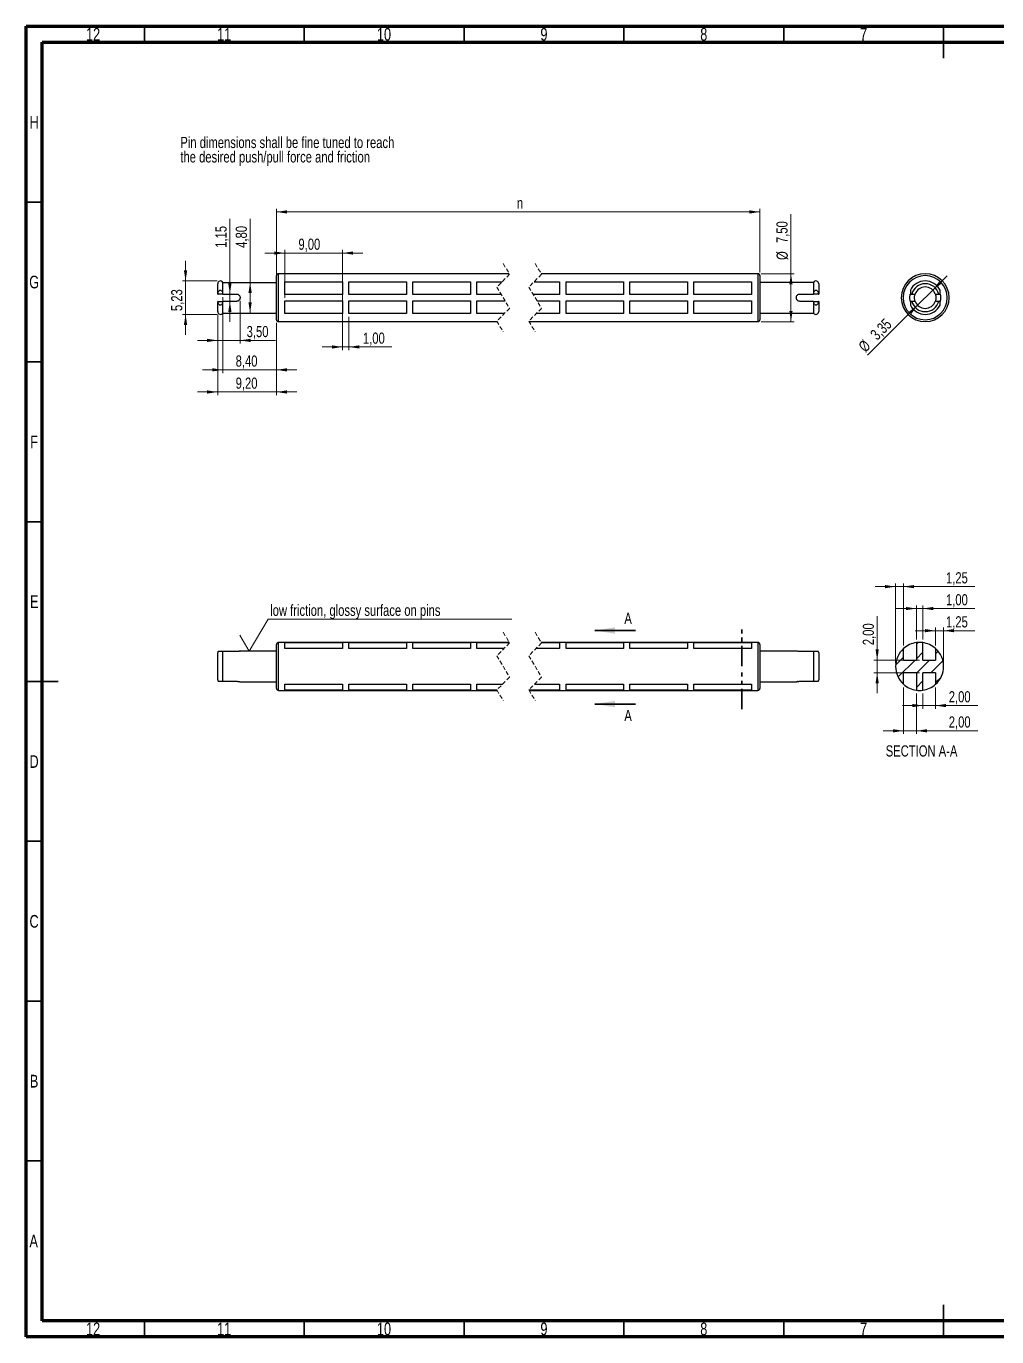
# Model space of a CAD drawing. Header units: millimetres. Extents: x 15 to 589, y 5 to 415.
# Drawn here: x 15 to 318.6, y 5 to 415 of the extents above; entities that cross this region are included whole.
import ezdxf

# ---------------------------------------------------------------- set-up
doc = ezdxf.new("R2010")
doc.units = ezdxf.units.MM
doc.linetypes.add('HIDDEN', pattern=[1.905, 1.27, -0.635])
doc.linetypes.add('PHANTOM', pattern=[12.7, 6.35, -1.27, 1.27, -1.27, 1.27, -1.27])
doc.styles.add('SLDTEXTSTYLE0', font='TXT', dxfattribs={"width": 0.75})
doc.dimstyles.new('SLDDIMSTYLE0', dxfattribs={"dimtxt": 3.5, "dimasz": 3.302, "dimexe": 0, "dimexo": 0.0625, "dimgap": 0.875, "dimtad": 1, "dimlfac": 0.5, "dimrnd": 1e-09, "dimzin": 12, "dimdsep": 46, "dimtxsty": 'SLDTEXTSTYLE0', "dimsah": 1, "dimcen": 0.09, "dimadec": 0, "dimazin": 3, "dimtfac": 1, "dimtofl": 0, "dimtmove": 0, "dimatfit": 3, "dimfxl": 0, "dimfrac": 2, "dimtolj": 1, "dimtzin": 12, "dimarcsym": 0})
doc.dimstyles.new('SLDDIMSTYLE1', dxfattribs={"dimtxt": 3.5, "dimasz": 3.302, "dimexe": 0, "dimexo": 0.0625, "dimgap": 0.875, "dimtad": 1, "dimlfac": 0.5, "dimrnd": 1e-09, "dimzin": 12, "dimdsep": 46, "dimtxsty": 'SLDTEXTSTYLE0', "dimsah": 1, "dimcen": 0.09, "dimadec": 0, "dimazin": 3, "dimtfac": 1, "dimtmove": 0, "dimatfit": 0, "dimfxl": 0, "dimfrac": 2, "dimtolj": 1, "dimtzin": 12, "dimarcsym": 0})

# ---------------------------------------------------------------- blocks, each defined once
blk = doc.blocks.new('SW_NOTE_0')
at = {"color": 0, "linetype": 'Continuous', "lineweight": 0, "char_height": 3.5, "attachment_point": 1, "style": 'SLDTEXTSTYLE0'}
for s, insert in [('Pin dimensions shall be fine tuned to reach', (0, 4.51)), ('the desired push/pull force and friction', (0, -0.01))]:
    blk.add_mtext(s, dxfattribs=dict(at, insert=insert))
blk = doc.blocks.new('_D')
at = {"color": 7, "linetype": 'Continuous', "lineweight": 0}
for p, q in [((93.3, 335.87), (93.3, 357.9)), ((93.3, 356.9), (244.52, 356.9)), ((244.52, 337.97), (244.52, 357.9))]:
    blk.add_line(p, q, dxfattribs=at)
at = {"color": 7, "linetype": 'Continuous', "lineweight": 18}
for points in [[(93.3, 356.9), (96.6, 356.39), (96.6, 357.41)], [(244.52, 356.9), (241.21, 357.41), (241.21, 356.39)]]:
    blk.add_solid(points, dxfattribs=at)
at = {"color": 7, "linetype": 'Continuous', "lineweight": 18, "insert": (168.47, 361.41), "char_height": 3.5, "attachment_point": 1, "style": 'SLDTEXTSTYLE0'}
blk.add_mtext('n', dxfattribs=at)
blk = doc.blocks.new('_D_1')
at = {"color": 7, "linetype": 'Continuous', "lineweight": 0}
for q in [(85.04, 354.73), (85.04, 325.27)]:
    blk.add_line((85.04, 334.87), q, dxfattribs=at)
at = {"color": 7, "linetype": 'Continuous', "lineweight": 18}
for points in [[(85.04, 334.87), (84.53, 331.57), (85.55, 331.57)], [(85.04, 325.27), (85.55, 328.58), (84.53, 328.58)]]:
    blk.add_solid(points, dxfattribs=at)
at = {"color": 7, "linetype": 'Continuous', "lineweight": 18, "insert": (80.53, 345.68), "char_height": 3.5, "attachment_point": 1, "rotation": 90, "style": 'SLDTEXTSTYLE0'}
blk.add_mtext('4,80', dxfattribs=at)
blk = doc.blocks.new('_D_2')
at = {"color": 7, "linetype": 'Continuous', "lineweight": 0}
for p, q in [((76.5, 330.22), (76.5, 306.49)), ((93.3, 322.17), (93.3, 306.49)), ((76.5, 307.49), (70.15, 307.49)), ((76.5, 307.49), (93.3, 307.49)), ((93.3, 307.49), (99.65, 307.49))]:
    blk.add_line(p, q, dxfattribs=at)
at = {"color": 7, "linetype": 'Continuous', "lineweight": 18}
for points in [[(76.5, 307.49), (73.2, 308), (73.2, 306.98)], [(93.3, 307.49), (96.6, 306.98), (96.6, 308)]]:
    blk.add_solid(points, dxfattribs=at)
at = {"color": 7, "linetype": 'Continuous', "lineweight": 18, "insert": (80.52, 312), "char_height": 3.5, "attachment_point": 1, "style": 'SLDTEXTSTYLE0'}
blk.add_mtext('8,40', dxfattribs=at)
blk = doc.blocks.new('_D_3')
at = {"color": 7, "linetype": 'Continuous', "lineweight": 0}
for p, q in [((74.9, 324.7), (74.9, 299.57)), ((93.3, 322.17), (93.3, 299.57)), ((74.9, 300.57), (68.55, 300.57)), ((74.9, 300.57), (93.3, 300.57)), ((93.3, 300.57), (99.65, 300.57))]:
    blk.add_line(p, q, dxfattribs=at)
at = {"color": 7, "linetype": 'Continuous', "lineweight": 18}
for points in [[(74.9, 300.57), (71.6, 301.08), (71.6, 300.07)], [(93.3, 300.57), (96.6, 300.07), (96.6, 301.08)]]:
    blk.add_solid(points, dxfattribs=at)
at = {"color": 7, "linetype": 'Continuous', "lineweight": 18, "insert": (80.52, 305.09), "char_height": 3.5, "attachment_point": 1, "style": 'SLDTEXTSTYLE0'}
blk.add_mtext('9,20', dxfattribs=at)
blk = doc.blocks.new('_D_4')
at = {"color": 7, "linetype": 'Continuous', "lineweight": 0}
for p, q in [((64.85, 335.3), (64.85, 341.65)), ((74.76, 335.3), (63.85, 335.3)), ((64.85, 335.3), (64.85, 324.84)), ((74.76, 324.84), (63.85, 324.84)), ((64.85, 324.84), (64.85, 318.49))]:
    blk.add_line(p, q, dxfattribs=at)
at = {"color": 7, "linetype": 'Continuous', "lineweight": 18}
for points in [[(64.85, 335.3), (65.36, 338.61), (64.34, 338.61)], [(64.85, 324.84), (64.34, 321.54), (65.36, 321.54)]]:
    blk.add_solid(points, dxfattribs=at)
at = {"color": 7, "linetype": 'Continuous', "lineweight": 18, "insert": (60.34, 325.88), "char_height": 3.5, "attachment_point": 1, "rotation": 90, "style": 'SLDTEXTSTYLE0'}
blk.add_mtext('5,23', dxfattribs=at)
blk = doc.blocks.new('_D_5')
at = {"color": 7, "linetype": 'Continuous', "lineweight": 0}
for p, q in [((78.71, 331.22), (78.71, 354.73)), ((78.71, 331.22), (78.71, 328.92)), ((78.71, 328.92), (78.71, 322.57))]:
    blk.add_line(p, q, dxfattribs=at)
at = {"color": 7, "linetype": 'Continuous', "lineweight": 18}
for points in [[(78.71, 331.22), (79.22, 334.53), (78.2, 334.53)], [(78.71, 328.92), (78.2, 325.62), (79.22, 325.62)]]:
    blk.add_solid(points, dxfattribs=at)
at = {"color": 7, "linetype": 'Continuous', "lineweight": 18, "insert": (74.2, 345.68), "char_height": 3.5, "attachment_point": 1, "rotation": 90, "style": 'SLDTEXTSTYLE0'}
blk.add_mtext('1,15', dxfattribs=at)
blk = doc.blocks.new('_D_6')
at = {"color": 7, "linetype": 'Continuous', "lineweight": 0}
for p, q in [((81.9, 329.07), (81.9, 315.71)), ((74.9, 324.7), (74.9, 315.71)), ((74.9, 316.71), (68.55, 316.71)), ((74.9, 316.71), (81.9, 316.71)), ((81.9, 316.71), (93.01, 316.71))]:
    blk.add_line(p, q, dxfattribs=at)
at = {"color": 7, "linetype": 'Continuous', "lineweight": 18}
for points in [[(74.9, 316.71), (71.6, 317.21), (71.6, 316.2)], [(81.9, 316.71), (85.2, 316.2), (85.2, 317.21)]]:
    blk.add_solid(points, dxfattribs=at)
at = {"color": 7, "linetype": 'Continuous', "lineweight": 18, "insert": (83.96, 321.22), "char_height": 3.5, "attachment_point": 1, "style": 'SLDTEXTSTYLE0'}
blk.add_mtext('3,50', dxfattribs=at)
blk = doc.blocks.new('_D_7')
at = {"color": 7, "linetype": 'Continuous', "lineweight": 0}
for p, q in [((95.95, 330.07), (95.95, 345.03)), ((113.95, 330.07), (113.95, 345.03)), ((95.95, 344.03), (89.6, 344.03)), ((95.95, 344.03), (113.95, 344.03)), ((113.95, 344.03), (120.3, 344.03))]:
    blk.add_line(p, q, dxfattribs=at)
at = {"color": 7, "linetype": 'Continuous', "lineweight": 18}
for points in [[(95.95, 344.03), (92.65, 344.54), (92.65, 343.53)], [(113.95, 344.03), (117.25, 343.53), (117.25, 344.54)]]:
    blk.add_solid(points, dxfattribs=at)
at = {"color": 7, "linetype": 'Continuous', "lineweight": 18, "insert": (100.16, 348.55), "char_height": 3.5, "attachment_point": 1, "style": 'SLDTEXTSTYLE0'}
blk.add_mtext('9,00', dxfattribs=at)
blk = doc.blocks.new('_D_8')
at = {"color": 7, "linetype": 'Continuous', "lineweight": 0}
for p, q in [((113.95, 330.07), (113.95, 313.66)), ((115.95, 324.07), (115.95, 313.66)), ((113.95, 314.66), (107.6, 314.66)), ((113.95, 314.66), (115.95, 314.66)), ((115.95, 314.66), (129.39, 314.66))]:
    blk.add_line(p, q, dxfattribs=at)
at = {"color": 7, "linetype": 'Continuous', "lineweight": 18}
for points in [[(113.95, 314.66), (110.65, 315.17), (110.65, 314.15)], [(115.95, 314.66), (119.25, 314.15), (119.25, 315.17)]]:
    blk.add_solid(points, dxfattribs=at)
at = {"color": 7, "linetype": 'Continuous', "lineweight": 18, "insert": (120.34, 319.17), "char_height": 3.5, "attachment_point": 1, "style": 'SLDTEXTSTYLE0'}
blk.add_mtext('1,00', dxfattribs=at)
blk = doc.blocks.new('_D_9')
at = {"color": 7, "linetype": 'Continuous', "lineweight": 0}
for p, q in [((254.24, 337.57), (254.24, 356.21)), ((244.92, 337.57), (255.24, 337.57)), ((254.24, 337.57), (254.24, 322.57)), ((244.92, 322.57), (255.24, 322.57))]:
    blk.add_line(p, q, dxfattribs=at)
at = {"color": 7, "linetype": 'Continuous', "lineweight": 18}
for points in [[(254.24, 337.57), (253.73, 334.27), (254.75, 334.27)], [(254.24, 322.57), (254.75, 325.88), (253.73, 325.88)]]:
    blk.add_solid(points, dxfattribs=at)
at = {"color": 7, "linetype": 'Continuous', "lineweight": 18, "char_height": 3.5, "attachment_point": 1, "rotation": 90, "style": 'SLDTEXTSTYLE0'}
for s, insert in [('7,50', (249.68, 347.16)), ('%%c', (249.73, 341.88))]:
    blk.add_mtext(s, dxfattribs=dict(at, insert=insert))
blk = doc.blocks.new('SW_SFSYMBOL_0')
at = {"color": 0, "linetype": 'Continuous', "lineweight": 0}
for p, q in [((-6.54, -10), (-0.65, 0)), ((-0.65, 0), (75.56, 0)), ((-6.54, -10), (-9.49, -5))]:
    blk.add_line(p, q, dxfattribs=at)
at = {"color": 0, "linetype": 'Continuous', "lineweight": 0, "insert": (0, 4.51), "char_height": 3.5, "attachment_point": 1, "style": 'SLDTEXTSTYLE0'}
blk.add_mtext('low friction, glossy surface on pins', dxfattribs=at)
blk = doc.blocks.new('_D_10')
at = {"color": 7, "linetype": 'Continuous', "lineweight": 0}
for p, q in [((298.61, 332.44), (303.1, 336.93)), ((298.61, 332.44), (293.87, 327.71)), ((293.87, 327.71), (278.22, 312.06))]:
    blk.add_line(p, q, dxfattribs=at)
at = {"color": 7, "linetype": 'Continuous', "lineweight": 18}
for points in [[(298.61, 332.44), (301.3, 334.42), (300.58, 335.14)], [(293.87, 327.71), (291.18, 325.73), (291.9, 325.01)]]:
    blk.add_solid(points, dxfattribs=at)
at = {"color": 7, "linetype": 'Continuous', "lineweight": 18, "char_height": 3.5, "attachment_point": 1, "rotation": 45, "style": 'SLDTEXTSTYLE0'}
for s, insert in [('3,35', (278.73, 319.02)), ('%%c', (275.03, 315.25))]:
    blk.add_mtext(s, dxfattribs=dict(at, insert=insert))
blk = doc.blocks.new('_D_11')
at = {"color": 7, "linetype": 'Continuous', "lineweight": 0}
for p, q in [((293.47, 223.15), (293.47, 233.82)), ((295.47, 223.15), (295.47, 233.82)), ((293.47, 232.82), (287.12, 232.82)), ((293.47, 232.82), (295.47, 232.82)), ((295.47, 232.82), (311.78, 232.82))]:
    blk.add_line(p, q, dxfattribs=at)
at = {"color": 7, "linetype": 'Continuous', "lineweight": 18}
for points in [[(293.47, 232.82), (290.17, 233.33), (290.17, 232.31)], [(295.47, 232.82), (298.77, 232.31), (298.77, 233.33)]]:
    blk.add_solid(points, dxfattribs=at)
at = {"color": 7, "linetype": 'Continuous', "lineweight": 18, "insert": (302.73, 237.33), "char_height": 3.5, "attachment_point": 1, "style": 'SLDTEXTSTYLE0'}
blk.add_mtext('1,00', dxfattribs=at)
blk = doc.blocks.new('_D_12')
at = {"color": 7, "linetype": 'Continuous', "lineweight": 0}
for p, q in [((281.2, 216.72), (281.2, 230.42)), ((294.47, 216.72), (280.2, 216.72)), ((281.2, 216.72), (281.2, 212.72)), ((294.47, 212.72), (280.2, 212.72)), ((281.2, 212.72), (281.2, 206.37))]:
    blk.add_line(p, q, dxfattribs=at)
at = {"color": 7, "linetype": 'Continuous', "lineweight": 18}
for points in [[(281.2, 216.72), (281.71, 220.02), (280.69, 220.02)], [(281.2, 212.72), (280.69, 209.42), (281.71, 209.42)]]:
    blk.add_solid(points, dxfattribs=at)
at = {"color": 7, "linetype": 'Continuous', "lineweight": 18, "insert": (276.69, 221.37), "char_height": 3.5, "attachment_point": 1, "rotation": 90, "style": 'SLDTEXTSTYLE0'}
blk.add_mtext('2,00', dxfattribs=at)
blk = doc.blocks.new('_D_13')
at = {"color": 7, "linetype": 'Continuous', "lineweight": 0}
for p, q in [((299.47, 225.9), (293.12, 225.9)), ((299.47, 221.31), (299.47, 226.9)), ((299.47, 225.9), (301.97, 225.9)), ((301.97, 215.72), (301.97, 226.9)), ((301.97, 225.9), (311.78, 225.9))]:
    blk.add_line(p, q, dxfattribs=at)
at = {"color": 7, "linetype": 'Continuous', "lineweight": 18}
for points in [[(299.47, 225.9), (296.17, 226.41), (296.17, 225.39)], [(301.97, 225.9), (305.27, 225.39), (305.27, 226.41)]]:
    blk.add_solid(points, dxfattribs=at)
at = {"color": 7, "linetype": 'Continuous', "lineweight": 18, "insert": (302.73, 230.41), "char_height": 3.5, "attachment_point": 1, "style": 'SLDTEXTSTYLE0'}
blk.add_mtext('1,25', dxfattribs=at)
blk = doc.blocks.new('_D_14')
at = {"color": 7, "linetype": 'Continuous', "lineweight": 0}
for p, q in [((286.97, 239.68), (280.62, 239.68)), ((286.97, 215.72), (286.97, 240.68)), ((289.47, 239.68), (286.97, 239.68)), ((289.47, 221.31), (289.47, 240.68)), ((289.47, 239.68), (311.78, 239.68))]:
    blk.add_line(p, q, dxfattribs=at)
at = {"color": 7, "linetype": 'Continuous', "lineweight": 18}
for points in [[(286.97, 239.68), (283.67, 240.19), (283.67, 239.17)], [(289.47, 239.68), (292.77, 239.17), (292.77, 240.19)]]:
    blk.add_solid(points, dxfattribs=at)
at = {"color": 7, "linetype": 'Continuous', "lineweight": 18, "insert": (302.73, 244.19), "char_height": 3.5, "attachment_point": 1, "style": 'SLDTEXTSTYLE0'}
blk.add_mtext('1,25', dxfattribs=at)
blk = doc.blocks.new('_D_15')
at = {"color": 7, "linetype": 'Continuous', "lineweight": 0}
for p, q in [((295.47, 206.29), (295.47, 201.47)), ((299.47, 208.13), (299.47, 201.47)), ((295.47, 202.47), (289.12, 202.47)), ((295.47, 202.47), (299.47, 202.47)), ((299.47, 202.47), (312.66, 202.47))]:
    blk.add_line(p, q, dxfattribs=at)
at = {"color": 7, "linetype": 'Continuous', "lineweight": 18}
for points in [[(295.47, 202.47), (292.17, 202.98), (292.17, 201.96)], [(299.47, 202.47), (302.77, 201.96), (302.77, 202.98)]]:
    blk.add_solid(points, dxfattribs=at)
at = {"color": 7, "linetype": 'Continuous', "lineweight": 18, "insert": (303.6, 206.98), "char_height": 3.5, "attachment_point": 1, "style": 'SLDTEXTSTYLE0'}
blk.add_mtext('2,00', dxfattribs=at)
blk = doc.blocks.new('_D_16')
at = {"color": 7, "linetype": 'Continuous', "lineweight": 0}
for p, q in [((289.47, 208.13), (289.47, 193.58)), ((293.47, 206.29), (293.47, 193.58)), ((289.47, 194.58), (283.12, 194.58)), ((289.47, 194.58), (293.47, 194.58)), ((293.47, 194.58), (312.66, 194.58))]:
    blk.add_line(p, q, dxfattribs=at)
at = {"color": 7, "linetype": 'Continuous', "lineweight": 18}
for points in [[(289.47, 194.58), (286.17, 195.08), (286.17, 194.07)], [(293.47, 194.58), (296.77, 194.07), (296.77, 195.08)]]:
    blk.add_solid(points, dxfattribs=at)
at = {"color": 7, "linetype": 'Continuous', "lineweight": 18, "insert": (303.6, 199.09), "char_height": 3.5, "attachment_point": 1, "style": 'SLDTEXTSTYLE0'}
blk.add_mtext('2,00', dxfattribs=at)

msp = doc.modelspace()

# ---------------------------------------------------------------- hatches: boundary and pattern name
at = {"linetype": 'Continuous', "lineweight": 18}
h = msp.add_hatch(dxfattribs=at)
h.set_pattern_fill('ANSI31', style=0)
edge = h.paths.add_edge_path(flags=0)
edge.add_arc((294.472, 214.718), 7.5, 90, 97.66226)
edge.add_line((293.472, 222.151), (293.472, 216.718))
edge.add_line((293.472, 216.718), (289.472, 216.718))
edge.add_line((289.472, 216.718), (289.472, 220.308))
edge.add_arc((294.472, 214.718), 7.5, 131.81031, 228.18969)
edge.add_line((289.472, 209.128), (289.472, 212.718))
edge.add_line((289.472, 212.718), (293.472, 212.718))
edge.add_line((293.472, 212.718), (293.472, 207.285))
edge.add_arc((294.472, 214.718), 7.5, 262.33774, 277.66226)
edge.add_line((295.472, 207.285), (295.472, 212.718))
edge.add_line((295.472, 212.718), (299.472, 212.718))
edge.add_line((299.472, 212.718), (299.472, 209.128))
edge.add_arc((294.472, 214.718), 7.5, 311.81031, 408.18969)
edge.add_line((299.472, 220.308), (299.472, 216.718))
edge.add_line((299.472, 216.718), (295.472, 216.718))
edge.add_line((295.472, 216.718), (295.472, 222.151))
edge.add_arc((294.472, 214.718), 7.5, 82.33774, 90)

# ---------------------------------------------------------------- linework, layer by layer
at = {"color": 7, "linetype": 'Continuous', "lineweight": 70}
for p, q in [((15, 5), (15, 415)), ((15, 415), (589, 415)), ((20, 10), (20, 410)), ((20, 410), (584, 410)), ((584, 10), (20, 10)), ((589, 5), (15, 5))]:
    msp.add_line(p, q, dxfattribs=at)
at = {"color": 7, "linetype": 'Continuous', "lineweight": 35}
for p, q in [((52, 410), (52, 415)), ((102, 410), (102, 415)), ((152, 410), (152, 415)), ((202, 410), (202, 415)), ((252, 410), (252, 415)), ((302, 415), (302, 405)), ((302, 410), (302, 415)), ((20, 360), (15, 360)), ((20, 310), (15, 310)), ((20, 260), (15, 260)), ((205.565, 225.949), (192.865, 225.949)), ((15, 210), (25, 210)), ((20, 210), (15, 210)), ((205.565, 202.952), (192.865, 202.952)), ((20, 160), (15, 160)), ((20, 110), (15, 110)), ((20, 60), (15, 60)), ((302, 5), (302, 15)), ((52, 10), (52, 5)), ((102, 10), (102, 5)), ((152, 10), (152, 5)), ((202, 10), (202, 5)), ((252, 10), (252, 5)), ((302, 10), (302, 5))]:
    msp.add_line(p, q, dxfattribs=at)
at = {"color": 7, "linetype": 'HIDDEN', "lineweight": 18}
for p, q in [((164.225, 340.749), (166.225, 337.412)), ((174.225, 340.749), (176.225, 337.412)), ((166.225, 337.412), (162.225, 333.412)), ((176.225, 337.412), (172.225, 333.412)), ((162.225, 333.412), (166.225, 326.737)), ((172.225, 333.412), (176.225, 326.737)), ((166.225, 326.737), (162.225, 322.737)), ((176.225, 326.737), (172.225, 322.737)), ((162.225, 322.737), (164.225, 319.399)), ((172.225, 322.737), (174.225, 319.399)), ((166.225, 222.056), (162.225, 218.056)), ((164.225, 225.393), (166.225, 222.056)), ((176.225, 222.056), (172.225, 218.056)), ((174.225, 225.393), (176.225, 222.056)), ((162.225, 218.056), (166.225, 211.381)), ((172.225, 218.056), (176.225, 211.381)), ((166.225, 211.381), (162.225, 207.381)), ((176.225, 211.381), (172.225, 207.381)), ((162.225, 207.381), (164.225, 204.043)), ((172.225, 207.381), (174.225, 204.043))]:
    msp.add_line(p, q, dxfattribs=at)
at = {"color": 7, "linetype": 'Continuous', "lineweight": 25}
for p, q in [((93.298, 330.074), (93.298, 336.974)), ((166.127, 337.574), (93.898, 337.574)), ((243.915, 337.574), (176.127, 337.574)), ((244.515, 336.974), (244.515, 323.174)), ((74.898, 331.224), (74.898, 334.447)), ((76.498, 331.224), (76.498, 334.874)), ((76.498, 334.874), (93.298, 334.874)), ((95.948, 335.074), (113.948, 335.074)), ((95.948, 331.074), (95.948, 335.074)), ((113.948, 335.074), (113.948, 331.074)), ((115.948, 335.074), (133.948, 335.074)), ((115.948, 331.074), (115.948, 335.074)), ((133.948, 335.074), (133.948, 331.074)), ((135.948, 335.074), (153.948, 335.074)), ((135.948, 331.074), (135.948, 335.074)), ((153.948, 335.074), (153.948, 331.074)), ((155.948, 335.074), (163.887, 335.074)), ((155.948, 331.074), (155.948, 335.074)), ((173.887, 335.074), (181.865, 335.074)), ((181.865, 335.074), (181.865, 331.074)), ((183.865, 335.074), (201.865, 335.074)), ((183.865, 331.074), (183.865, 335.074)), ((201.865, 335.074), (201.865, 331.074)), ((203.865, 335.074), (221.865, 335.074)), ((203.865, 331.074), (203.865, 335.074)), ((221.865, 335.074), (221.865, 331.074)), ((223.865, 335.074), (241.865, 335.074)), ((223.865, 331.074), (223.865, 335.074)), ((241.865, 335.074), (241.865, 331.074)), ((261.315, 334.874), (244.515, 334.874)), ((261.315, 334.874), (261.315, 331.224)), ((262.915, 334.447), (262.915, 331.224)), ((74.898, 325.701), (74.898, 328.924)), ((76.498, 331.224), (75.012, 331.224)), ((75.012, 328.924), (76.498, 328.924)), ((76.498, 331.224), (80.748, 331.224)), ((76.498, 325.274), (76.498, 328.924)), ((80.748, 328.924), (76.498, 328.924)), ((93.298, 323.174), (93.298, 330.074)), ((93.898, 322.574), (93.898, 330.074)), ((113.948, 331.074), (95.948, 331.074)), ((95.948, 329.074), (113.948, 329.074)), ((95.948, 325.074), (95.948, 329.074)), ((113.948, 329.074), (113.948, 325.074)), ((133.948, 331.074), (115.948, 331.074)), ((115.948, 329.074), (133.948, 329.074)), ((115.948, 325.074), (115.948, 329.074)), ((133.948, 329.074), (133.948, 325.074)), ((153.948, 331.074), (135.948, 331.074)), ((135.948, 329.074), (153.948, 329.074)), ((135.948, 325.074), (135.948, 329.074)), ((153.948, 329.074), (153.948, 325.074)), ((163.626, 331.074), (155.948, 331.074)), ((155.948, 329.074), (164.824, 329.074)), ((155.948, 325.074), (155.948, 329.074)), ((181.865, 331.074), (173.626, 331.074)), ((174.824, 329.074), (181.865, 329.074)), ((181.865, 329.074), (181.865, 325.074)), ((201.865, 331.074), (183.865, 331.074)), ((183.865, 329.074), (201.865, 329.074)), ((183.865, 325.074), (183.865, 329.074)), ((201.865, 329.074), (201.865, 325.074)), ((221.865, 331.074), (203.865, 331.074)), ((203.865, 329.074), (221.865, 329.074)), ((203.865, 325.074), (203.865, 329.074)), ((221.865, 329.074), (221.865, 325.074)), ((241.865, 331.074), (223.865, 331.074)), ((223.865, 329.074), (241.865, 329.074)), ((223.865, 325.074), (223.865, 329.074)), ((241.865, 329.074), (241.865, 325.074)), ((243.915, 330.074), (243.915, 322.574)), ((257.065, 331.224), (261.315, 331.224)), ((261.315, 328.924), (257.065, 328.924)), ((262.801, 331.224), (261.315, 331.224)), ((261.315, 328.924), (262.801, 328.924)), ((261.315, 328.924), (261.315, 325.274)), ((262.915, 328.924), (262.915, 325.701)), ((292.021, 331.224), (293.093, 331.224)), ((293.093, 328.924), (292.021, 328.924)), ((299.386, 331.224), (300.459, 331.224)), ((300.459, 328.924), (299.386, 328.924)), ((76.498, 325.274), (93.298, 325.274)), ((113.948, 325.074), (95.948, 325.074)), ((133.948, 325.074), (115.948, 325.074)), ((153.948, 325.074), (135.948, 325.074)), ((164.562, 325.074), (155.948, 325.074)), ((181.865, 325.074), (174.562, 325.074)), ((201.865, 325.074), (183.865, 325.074)), ((221.865, 325.074), (203.865, 325.074)), ((241.865, 325.074), (223.865, 325.074)), ((244.515, 325.274), (261.315, 325.274)), ((93.898, 322.574), (162.322, 322.574)), ((172.322, 322.574), (243.915, 322.574)), ((93.298, 214.718), (93.298, 221.618)), ((93.898, 214.718), (93.898, 222.218)), ((166.127, 222.218), (93.898, 222.218)), ((95.948, 222.151), (113.948, 222.151)), ((95.948, 220.308), (95.948, 222.151)), ((113.948, 222.151), (113.948, 220.308)), ((115.948, 222.151), (133.948, 222.151)), ((115.948, 220.308), (115.948, 222.151)), ((133.948, 222.151), (133.948, 220.308)), ((135.948, 222.151), (153.948, 222.151)), ((135.948, 220.308), (135.948, 222.151)), ((153.948, 222.151), (153.948, 220.308)), ((155.948, 222.151), (166.168, 222.151)), ((155.948, 220.308), (155.948, 222.151)), ((243.915, 222.218), (176.127, 222.218)), ((176.168, 222.151), (181.865, 222.151)), ((181.865, 222.151), (181.865, 220.308)), ((183.865, 222.151), (201.865, 222.151)), ((183.865, 220.308), (183.865, 222.151)), ((201.865, 222.151), (201.865, 220.308)), ((203.865, 222.151), (221.865, 222.151)), ((203.865, 220.308), (203.865, 222.151)), ((221.865, 222.151), (221.865, 220.308)), ((223.865, 222.151), (241.865, 222.151)), ((223.865, 220.308), (223.865, 222.151)), ((241.865, 222.151), (241.865, 220.308)), ((243.915, 222.218), (243.915, 214.718)), ((244.515, 221.618), (244.515, 214.718)), ((293.472, 222.151), (293.472, 216.718)), ((295.472, 216.718), (295.472, 222.151)), ((74.898, 210.499), (74.898, 218.937)), ((76.498, 210.058), (76.498, 219.378)), ((80.748, 219.378), (76.498, 219.378)), ((93.298, 219.518), (81.898, 219.518)), ((113.948, 220.308), (95.948, 220.308)), ((133.948, 220.308), (115.948, 220.308)), ((153.948, 220.308), (135.948, 220.308)), ((164.478, 220.308), (155.948, 220.308)), ((181.865, 220.308), (174.478, 220.308)), ((201.865, 220.308), (183.865, 220.308)), ((221.865, 220.308), (203.865, 220.308)), ((241.865, 220.308), (223.865, 220.308)), ((255.915, 219.518), (244.515, 219.518)), ((261.315, 219.378), (257.065, 219.378)), ((261.315, 219.378), (261.315, 210.058)), ((262.915, 218.937), (262.915, 210.499)), ((289.472, 216.718), (289.472, 220.308)), ((299.472, 220.308), (299.472, 216.718)), ((93.298, 207.818), (93.298, 214.718)), ((243.915, 214.718), (243.915, 207.218)), ((244.515, 214.718), (244.515, 207.818)), ((289.472, 216.718), (293.472, 216.718)), ((295.472, 216.718), (299.472, 216.718)), ((76.498, 210.058), (80.748, 210.058)), ((81.898, 209.918), (93.298, 209.918)), ((95.948, 209.128), (113.948, 209.128)), ((95.948, 207.285), (95.948, 209.128)), ((113.948, 209.128), (113.948, 207.285)), ((115.948, 209.128), (133.948, 209.128)), ((115.948, 207.285), (115.948, 209.128)), ((133.948, 209.128), (133.948, 207.285)), ((135.948, 209.128), (153.948, 209.128)), ((135.948, 207.285), (135.948, 209.128)), ((153.948, 209.128), (153.948, 207.285)), ((155.948, 209.128), (163.972, 209.128)), ((155.948, 207.285), (155.948, 209.128)), ((173.972, 209.128), (181.865, 209.128)), ((181.865, 209.128), (181.865, 207.285)), ((183.865, 209.128), (201.865, 209.128)), ((183.865, 207.285), (183.865, 209.128)), ((201.865, 209.128), (201.865, 207.285)), ((203.865, 209.128), (221.865, 209.128)), ((203.865, 207.285), (203.865, 209.128)), ((221.865, 209.128), (221.865, 207.285)), ((223.865, 209.128), (241.865, 209.128)), ((223.865, 207.285), (223.865, 209.128)), ((241.865, 209.128), (241.865, 207.285)), ((244.515, 209.918), (255.915, 209.918)), ((257.065, 210.058), (261.315, 210.058)), ((293.472, 212.718), (289.472, 212.718)), ((289.472, 209.128), (289.472, 212.718)), ((293.472, 212.718), (293.472, 207.285)), ((299.472, 212.718), (295.472, 212.718)), ((295.472, 207.285), (295.472, 212.718)), ((299.472, 212.718), (299.472, 209.128)), ((93.898, 207.218), (162.322, 207.218)), ((113.948, 207.285), (95.948, 207.285)), ((133.948, 207.285), (115.948, 207.285)), ((153.948, 207.285), (135.948, 207.285)), ((162.282, 207.285), (155.948, 207.285)), ((181.865, 207.285), (172.282, 207.285)), ((172.322, 207.218), (243.915, 207.218)), ((201.865, 207.285), (183.865, 207.285)), ((221.865, 207.285), (203.865, 207.285)), ((241.865, 207.285), (223.865, 207.285))]:
    msp.add_line(p, q, dxfattribs=at)
at = {"color": 8, "linetype": 'Continuous', "lineweight": 25}
for p, q in [((93.898, 330.074), (93.898, 337.574)), ((243.915, 337.574), (243.915, 330.074)), ((93.898, 207.218), (93.898, 214.718))]:
    msp.add_line(p, q, dxfattribs=at)
at = {"color": 7, "linetype": 'PHANTOM', "lineweight": 35}
for p, q in [((238.907, 214.836), (238.907, 227.536)), ((238.907, 201.365), (238.907, 214.071))]:
    msp.add_line(p, q, dxfattribs=at)
at = {"color": 7, "linetype": 'Continuous', "lineweight": 25}
for centre, radius, start, end in [((93.898, 336.974), 0.6, 89.99989, 179.99985), ((243.915, 336.974), 0.6, 359.99894, 90.00062), ((296.24, 330.074), 7.5, 0, 180), ((296.24, 330.074), 6.9, 0, 270), ((75.755, 334.447), 0.857, 29.88301, 180.00015), ((262.058, 334.447), 0.857, 359.99985, 150.11699), ((296.24, 330.074), 5.23, 26.96385, 153.01568), ((296.24, 330.074), 4.373, 15.24669, 164.75331), ((296.24, 330.074), 3.35, 20.07705, 159.92295), ((296.24, 330.074), 7.5, 180, 270), ((296.24, 330.074), 4.373, 195.24669, 344.75331), ((296.24, 330.074), 3.35, 200.07705, 270), ((296.24, 330.074), 7.5, 270, 0), ((296.24, 330.074), 6.9, 270, 0), ((296.24, 330.074), 3.35, 270, 339.92295), ((75.755, 325.701), 0.857, 179.99985, 330.11699), ((262.058, 325.701), 0.857, 209.88301, 0.00015), ((296.24, 330.074), 5.23, 206.97791, 333.40686), ((93.898, 323.174), 0.6, 180.00015, 270.00011), ((243.915, 323.174), 0.6, 269.99938, 0.00106), ((93.898, 221.618), 0.6, 89.99989, 179.99985), ((243.915, 221.618), 0.6, 359.99894, 90.00062), ((294.472, 214.718), 7.5, 97.66226, 131.81031), ((294.472, 214.718), 7.5, 90, 97.66226), ((294.472, 214.718), 7.5, 82.33774, 90), ((294.472, 214.718), 7.5, 48.18969, 82.33774), ((294.472, 214.718), 7.5, 131.81031, 228.18969), ((294.472, 214.718), 7.5, 311.81031, 48.18969), ((294.472, 214.718), 7.5, 228.18969, 262.33774), ((294.472, 214.718), 7.5, 277.66226, 311.81031), ((93.898, 207.818), 0.6, 180.00015, 270.00011), ((243.915, 207.818), 0.6, 269.99938, 0.00106), ((294.472, 214.718), 7.5, 262.33774, 277.66226)]:
    msp.add_arc(centre, radius, start, end, dxfattribs=at)
for points, knots in [([(75.012, 331.224), (75.056, 331.476), (75.123, 331.856), (75.357, 332.255), (75.542, 332.397), (75.665, 332.441), (75.755, 332.452), (75.846, 332.441), (75.968, 332.397), (76.154, 332.255), (76.388, 331.856), (76.454, 331.476), (76.498, 331.224)], [0, 0, 0, 0, 0.2477472, 0.3738508, 0.4408368, 0.4709232, 0.4999995, 0.5290504, 0.5591307, 0.6261492, 0.7522528, 1, 1, 1, 1]), ([(261.315, 331.224), (261.359, 331.476), (261.426, 331.856), (261.66, 332.255), (261.845, 332.397), (261.968, 332.441), (262.058, 332.452), (262.149, 332.441), (262.271, 332.397), (262.456, 332.255), (262.691, 331.856), (262.757, 331.476), (262.801, 331.224)], [0, 0, 0, 0, 0.2477472, 0.3738482, 0.4408382, 0.4709246, 0.5000009, 0.529047, 0.5591319, 0.6261465, 0.7522528, 1, 1, 1, 1]), ([(291.58, 332.448), (291.58, 332.446), (291.58, 332.442), (291.579, 332.397), (291.579, 332.255), (291.579, 331.855), (291.579, 331.476), (291.58, 331.224)], [0, 0, 0, 0, 0.0575033, 0.1177109, 0.2518242, 0.5041948, 1, 1, 1, 1]), ([(300.9, 331.224), (300.9, 331.476), (300.9, 331.856), (300.9, 332.254), (300.9, 332.398), (300.9, 332.44), (300.9, 332.452), (300.9, 332.448), (300.9, 332.448)], [0, 0, 0, 0, 0.4941352, 0.7456558, 0.8792526, 0.9392604, 0.9972534, 1, 1, 1, 1]), ([(74.898, 331.224), (74.909, 331.224), (74.947, 331.224), (74.985, 331.224), (75.012, 331.224)], [0, 0, 0, 0, 0.2721689, 1, 1, 1, 1]), ([(75.012, 328.924), (74.985, 328.924), (74.947, 328.924), (74.909, 328.924), (74.898, 328.924)], [0, 0, 0, 0, 0.7278311, 1, 1, 1, 1]), ([(76.498, 328.924), (76.454, 328.673), (76.388, 328.293), (76.154, 327.894), (75.968, 327.751), (75.846, 327.708), (75.755, 327.697), (75.665, 327.707), (75.542, 327.751), (75.357, 327.894), (75.123, 328.293), (75.056, 328.673), (75.012, 328.924)], [0, 0, 0, 0, 0.24774725, 0.37385085, 0.44083692, 0.47092793, 0.49999935, 0.52905028, 0.55913058, 0.62614915, 0.75225275, 1, 1, 1, 1]), ([(80.748, 331.224), (80.824, 331.22), (80.975, 331.212), (81.263, 331.121), (81.583, 330.909), (81.796, 330.589), (81.884, 330.301), (81.906, 330.074), (81.884, 329.848), (81.796, 329.56), (81.583, 329.239), (81.263, 329.028), (80.975, 328.937), (80.824, 328.929), (80.748, 328.924)], [0, 0, 0, 0, 0.0627686, 0.1255314, 0.2499845, 0.3744529, 0.4372296, 0.4999998, 0.5627419, 0.6255465, 0.7500149, 0.874468, 0.9372149, 1, 1, 1, 1]), ([(257.065, 328.924), (256.99, 328.929), (256.839, 328.937), (256.55, 329.028), (256.231, 329.239), (256.018, 329.56), (255.93, 329.848), (255.908, 330.074), (255.93, 330.301), (256.018, 330.589), (256.231, 330.909), (256.55, 331.121), (256.839, 331.212), (256.99, 331.22), (257.065, 331.224)], [0, 0, 0, 0, 0.0627685, 0.1255351, 0.249988, 0.3744515, 0.4372306, 0.5000002, 0.5627422, 0.6255479, 0.7500114, 0.8744643, 0.937215, 1, 1, 1, 1]), ([(262.801, 328.924), (262.757, 328.673), (262.691, 328.293), (262.457, 327.894), (262.271, 327.751), (262.149, 327.708), (262.058, 327.697), (261.968, 327.707), (261.845, 327.751), (261.66, 327.894), (261.426, 328.293), (261.359, 328.673), (261.315, 328.924)], [0, 0, 0, 0, 0.2477471, 0.3738533, 0.4408354, 0.4709218, 0.4999981, 0.5290538, 0.5591295, 0.626152, 0.7522529, 1, 1, 1, 1]), ([(262.801, 331.224), (262.829, 331.224), (262.867, 331.224), (262.905, 331.224), (262.915, 331.224)], [0, 0, 0, 0, 0.7277003, 1, 1, 1, 1]), ([(262.915, 328.924), (262.905, 328.924), (262.867, 328.924), (262.829, 328.924), (262.801, 328.924)], [0, 0, 0, 0, 0.2722997, 1, 1, 1, 1]), ([(291.58, 328.924), (291.579, 328.926), (291.578, 328.93), (291.571, 328.961), (291.557, 329.017), (291.537, 329.112), (291.5, 329.303), (291.455, 329.621), (291.432, 330.074), (291.455, 330.527), (291.5, 330.846), (291.537, 331.037), (291.56, 331.143), (291.576, 331.212), (291.579, 331.22), (291.58, 331.224)], [0, 0, 0, 0, 0.0418561, 0.0833853, 0.1253478, 0.1878592, 0.250712, 0.3754632, 0.5000585, 0.6246537, 0.7494049, 0.8122294, 0.8747691, 0.9374303, 1, 1, 1, 1]), ([(291.58, 328.924), (291.579, 328.672), (291.579, 328.292), (291.579, 327.895), (291.579, 327.75), (291.58, 327.709), (291.58, 327.697), (291.58, 327.701), (291.58, 327.701)], [0, 0, 0, 0, 0.49383697, 0.74520573, 0.87872188, 0.93869352, 0.99665148, 1, 1, 1, 1]), ([(291.58, 331.224), (291.612, 331.224), (291.678, 331.224), (291.785, 331.224), (291.9, 331.224), (291.98, 331.224), (292.021, 331.224)], [0, 0, 0, 0, 0.23562333, 0.48086432, 0.7356797, 1, 1, 1, 1]), ([(292.021, 328.924), (291.98, 328.924), (291.9, 328.924), (291.785, 328.924), (291.678, 328.924), (291.612, 328.924), (291.58, 328.924)], [0, 0, 0, 0, 0.2643203, 0.5191357, 0.7643767, 1, 1, 1, 1]), ([(293.093, 328.924), (293.093, 328.926), (293.091, 328.93), (293.08, 328.96), (293.063, 329.012), (293.031, 329.105), (292.98, 329.292), (292.911, 329.62), (292.879, 330.074), (292.911, 330.529), (292.979, 330.857), (293.032, 331.044), (293.066, 331.147), (293.088, 331.212), (293.092, 331.22), (293.093, 331.224)], [0, 0, 0, 0, 0.0399697, 0.081704, 0.1252782, 0.1768409, 0.2507, 0.3755406, 0.500062, 0.6245833, 0.7494239, 0.8232653, 0.8748458, 0.9394342, 1, 1, 1, 1]), ([(299.386, 331.224), (299.387, 331.223), (299.388, 331.219), (299.399, 331.189), (299.417, 331.136), (299.448, 331.043), (299.5, 330.857), (299.568, 330.529), (299.601, 330.074), (299.568, 329.62), (299.5, 329.292), (299.448, 329.105), (299.413, 329.001), (299.391, 328.937), (299.388, 328.928), (299.386, 328.924)], [0, 0, 0, 0, 0.03996965, 0.08170404, 0.12527819, 0.17684088, 0.25070003, 0.37554064, 0.50006197, 0.62458329, 0.7494239, 0.82326526, 0.87484579, 0.93943425, 1, 1, 1, 1]), ([(300.459, 331.224), (300.499, 331.224), (300.579, 331.224), (300.694, 331.224), (300.802, 331.224), (300.868, 331.224), (300.9, 331.224)], [0, 0, 0, 0, 0.2643203, 0.51913568, 0.76437667, 1, 1, 1, 1]), ([(300.9, 328.924), (300.868, 328.924), (300.802, 328.924), (300.694, 328.924), (300.579, 328.924), (300.499, 328.924), (300.459, 328.924)], [0, 0, 0, 0, 0.2356233, 0.4808643, 0.7356797, 1, 1, 1, 1]), ([(300.9, 327.741), (300.9, 327.73), (300.9, 327.707), (300.9, 327.693), (300.9, 327.733), (300.9, 327.851), (300.9, 328.008), (300.9, 328.23), (300.899, 328.54), (300.9, 328.791), (300.9, 328.924)], [0, 0, 0, 0, 0.0537386, 0.105664, 0.2106226, 0.330317, 0.434868, 0.5564377, 0.7650367, 1, 1, 1, 1]), ([(300.9, 331.224), (300.9, 331.222), (300.901, 331.219), (300.909, 331.188), (300.922, 331.132), (300.943, 331.037), (300.979, 330.846), (301.025, 330.527), (301.047, 330.074), (301.025, 329.621), (300.979, 329.303), (300.943, 329.112), (300.92, 329.006), (300.903, 328.937), (300.901, 328.929), (300.9, 328.924)], [0, 0, 0, 0, 0.0418561, 0.0833853, 0.1253478, 0.1878592, 0.250712, 0.3754632, 0.5000585, 0.6246537, 0.7494049, 0.8122294, 0.8747691, 0.9374303, 1, 1, 1, 1]), ([(75.012, 219.378), (74.98, 219.311), (74.914, 219.172), (74.904, 219.017), (74.898, 218.937)], [0, 0, 0, 0, 0.48092804, 1, 1, 1, 1]), ([(76.498, 219.378), (76.435, 219.378), (76.301, 219.379), (76.112, 219.378), (75.958, 219.379), (75.844, 219.378), (75.755, 219.378), (75.667, 219.378), (75.553, 219.379), (75.398, 219.378), (75.209, 219.379), (75.076, 219.378), (75.012, 219.378)], [0, 0, 0, 0, 0.1280082, 0.2696635, 0.381618, 0.4403076, 0.5, 0.5596522, 0.6183219, 0.7303365, 0.8719918, 1, 1, 1, 1]), ([(81.81, 219.498), (81.728, 219.481), (81.522, 219.438), (81.242, 219.402), (80.97, 219.381), (80.823, 219.379), (80.748, 219.378)], [0, 0, 0, 0, 0.2370036, 0.5877387, 0.7899562, 1, 1, 1, 1]), ([(81.876, 219.513), (81.843, 219.505), (81.777, 219.49), (81.855, 219.507), (81.909, 219.521), (81.887, 219.515), (81.876, 219.513)], [0, 0, 0, 0, 0.3747803, 0.7494743, 0.8747803, 1, 1, 1, 1]), ([(257.065, 219.378), (256.99, 219.379), (256.843, 219.381), (256.571, 219.401), (256.292, 219.439), (256.064, 219.484), (255.952, 219.509), (255.923, 219.516), (255.915, 219.518)], [0, 0, 0, 0, 0.1936767, 0.3802505, 0.7037412, 0.9223098, 0.9805455, 1, 1, 1, 1]), ([(262.801, 219.378), (262.738, 219.378), (262.604, 219.379), (262.415, 219.378), (262.261, 219.379), (262.146, 219.378), (262.058, 219.378), (261.97, 219.378), (261.856, 219.379), (261.701, 219.378), (261.512, 219.379), (261.379, 219.378), (261.315, 219.378)], [0, 0, 0, 0, 0.12800821, 0.2696735, 0.38161795, 0.44029762, 0.5, 0.55966227, 0.61832188, 0.73034656, 0.87199179, 1, 1, 1, 1]), ([(262.915, 218.937), (262.91, 219.017), (262.9, 219.172), (262.833, 219.311), (262.801, 219.378)], [0, 0, 0, 0, 0.5190803, 1, 1, 1, 1]), ([(74.898, 210.499), (74.904, 210.419), (74.914, 210.264), (74.98, 210.125), (75.012, 210.058)], [0, 0, 0, 0, 0.51907196, 1, 1, 1, 1]), ([(75.012, 210.058), (75.076, 210.058), (75.209, 210.058), (75.398, 210.058), (75.553, 210.058), (75.667, 210.058), (75.755, 210.058), (75.843, 210.058), (75.958, 210.058), (76.112, 210.058), (76.301, 210.058), (76.435, 210.058), (76.498, 210.058)], [0, 0, 0, 0, 0.1280082, 0.2696635, 0.381618, 0.4402976, 0.5, 0.5596522, 0.6183219, 0.7303365, 0.8719918, 1, 1, 1, 1]), ([(80.748, 210.058), (80.823, 210.057), (80.97, 210.055), (81.242, 210.035), (81.522, 209.998), (81.75, 209.952), (81.862, 209.927), (81.891, 209.92), (81.898, 209.918)], [0, 0, 0, 0, 0.1936767, 0.3802377, 0.7037285, 0.9223223, 0.980533, 1, 1, 1, 1]), ([(256.003, 209.938), (256.134, 209.964), (256.397, 210.015), (256.039, 209.947), (255.962, 209.929), (255.903, 209.915), (255.962, 209.929), (255.985, 209.934), (256.003, 209.938)], [0, 0, 0, 0, 0.3688812, 0.7377623, 0.8360476, 0.8688812, 0.9017132, 1, 1, 1, 1]), ([(256.252, 209.987), (256.376, 210.006), (256.571, 210.035), (256.843, 210.055), (256.99, 210.057), (257.065, 210.058)], [0, 0, 0, 0, 0.4596728, 0.724717, 1, 1, 1, 1]), ([(261.315, 210.058), (261.379, 210.058), (261.512, 210.058), (261.701, 210.058), (261.856, 210.058), (261.97, 210.058), (262.058, 210.058), (262.146, 210.058), (262.26, 210.058), (262.415, 210.058), (262.604, 210.058), (262.738, 210.058), (262.801, 210.058)], [0, 0, 0, 0, 0.1280082, 0.2696534, 0.381618, 0.4402976, 0.5, 0.5596422, 0.6183219, 0.7303265, 0.8719918, 1, 1, 1, 1]), ([(262.801, 210.058), (262.833, 210.125), (262.9, 210.264), (262.91, 210.419), (262.915, 210.499)], [0, 0, 0, 0, 0.4809197, 1, 1, 1, 1])]:
    msp.add_open_spline(points, degree=3, knots=knots, dxfattribs=at)
at = {"color": 7, "linetype": 'Continuous', "lineweight": 35}
for points in [[(192.865, 225.949), (199.215, 224.933), (199.215, 226.965)], [(192.865, 202.952), (199.215, 201.936), (199.215, 203.968)]]:
    msp.add_solid(points, dxfattribs=at)

# ---------------------------------------------------------------- block references
at = {"color": 7, "linetype": 'Continuous', "lineweight": 0}
for name, p in [('SW_NOTE_0', (63.22, 375.877)), ('SW_SFSYMBOL_0', (91.326, 229.518))]:
    msp.add_blockref(name, p, dxfattribs=at)

# ---------------------------------------------------------------- texts
at = {"color": 7, "linetype": 'Continuous', "lineweight": 0, "attachment_point": 2, "style": 'SLDTEXTSTYLE0'}
for s, insert, char_height in [('12', (35.92, 414.452), 3.9687), ('11', (76.92, 414.452), 3.9687), ('10', (126.92, 414.452), 3.9687), ('9', (176.96, 414.452), 3.969), ('8', (226.96, 414.452), 3.969), ('7', (276.96, 414.452), 3.969), ('H', (17.49, 386.952), 3.969), ('G', (17.487, 336.952), 3.969), ('F', (17.458, 286.952), 3.969), ('E', (17.508, 236.952), 3.969), ('SECTION A-A', (295.09, 190.029), 3.5), ('D', (17.453, 186.952), 3.969), ('C', (17.459, 136.952), 3.969), ('B', (17.471, 86.952), 3.969), ('A', (17.34, 36.952), 3.969), ('12', (35.92, 9.452), 3.9687), ('11', (76.92, 9.452), 3.9687), ('10', (126.92, 9.452), 3.9687), ('9', (176.96, 9.452), 3.969), ('8', (226.96, 9.452), 3.969), ('7', (276.96, 9.452), 3.969)]:
    msp.add_mtext(s, dxfattribs=dict(at, insert=insert, char_height=char_height))
at = {"color": 7, "linetype": 'Continuous', "char_height": 3.5, "attachment_point": 1, "style": 'SLDTEXTSTYLE0'}
for insert in [(202.112, 231.506), (202.112, 201.101)]:
    msp.add_mtext('A', dxfattribs=dict(at, insert=insert))

# ---------------------------------------------------------------- dimensions: what is measured, and where the dimension line sits
at = {"color": 7, "linetype": 'Continuous', "lineweight": 18}
dim = msp.add_linear_dim(base=(244.515, 356.898), p1=(93.298, 334.874), p2=(244.515, 336.974), text='n', dimstyle='SLDDIMSTYLE0', dxfattribs=at)
dim.commit()
dim.dimension.update_dxf_attribs({"geometry": '_D', "text_midpoint": (169.889, 356.898), "dimtype": 160})
for base, p1, p2, angle, dimstyle, picture, middle in [((78.711, 328.924), (80.748, 331.224), (80.748, 328.924), 90, 'SLDDIMSTYLE1', '_D_5', (78.711, 350.204)), ((85.042, 325.274), (93.298, 334.874), (93.298, 325.274), 90, 'SLDDIMSTYLE0', '_D_1', (85.042, 350.204)), ((64.848, 324.844), (75.755, 335.304), (75.755, 324.844), 90, 'SLDDIMSTYLE1', '_D_4', (64.848, 330.41)), ((281.201, 212.718), (295.472, 216.718), (295.472, 212.718), 90, 'SLDDIMSTYLE1', '_D_12', (281.201, 225.899)), ((293.472, 194.575), (289.472, 209.128), (293.472, 207.285), 0, 'SLDDIMSTYLE1', '_D_16', (308.13, 194.575)), ((299.472, 202.471), (295.472, 207.285), (299.472, 209.128), 0, 'SLDDIMSTYLE1', '_D_15', (308.13, 202.471))]:
    dim = msp.add_linear_dim(base=base, p1=p1, p2=p2, angle=angle, dimstyle=dimstyle, dxfattribs=at)
    dim.commit()
    dim.dimension.update_dxf_attribs({"geometry": picture, "text_midpoint": middle, "dimtype": 160})
for base, p1, p2, angle, dimstyle, picture, middle in [((254.242, 322.574), (243.915, 337.574), (243.915, 322.574), 90, 'SLDDIMSTYLE0', '_D_9', (254.242, 349.044)), ((293.871, 327.705), (298.609, 332.443), (293.871, 327.705), 45, 'SLDDIMSTYLE1', '_D_10', (283.289, 317.123))]:
    dim = msp.add_linear_dim(base=base, p1=p1, p2=p2, angle=angle, text='%%c<>', dimstyle=dimstyle, dxfattribs=at)
    dim.commit()
    dim.dimension.update_dxf_attribs({"geometry": picture, "text_midpoint": middle, "dimtype": 160})
for base, p1, p2, picture, middle in [((113.948, 344.035), (95.948, 329.074), (113.948, 329.074), '_D_7', (104.688, 344.035)), ((81.898, 316.707), (74.898, 325.701), (81.898, 330.074), '_D_6', (88.488, 316.707)), ((93.298, 307.491), (76.498, 331.224), (93.298, 323.174), '_D_2', (85.042, 307.491)), ((115.948, 314.658), (113.948, 331.074), (115.948, 325.074), '_D_8', (124.866, 314.658)), ((93.298, 300.574), (74.898, 325.701), (93.298, 323.174), '_D_3', (85.042, 300.574)), ((286.972, 239.682), (289.472, 220.308), (286.972, 214.718), '_D_14', (307.257, 239.682)), ((295.472, 232.822), (293.472, 222.151), (295.472, 222.151), '_D_11', (307.257, 232.822)), ((301.972, 225.899), (299.472, 220.308), (301.972, 214.718), '_D_13', (307.257, 225.899))]:
    dim = msp.add_linear_dim(base=base, p1=p1, p2=p2, dimstyle='SLDDIMSTYLE1', dxfattribs=at)
    dim.commit()
    dim.dimension.update_dxf_attribs({"geometry": picture, "text_midpoint": middle, "dimtype": 160})

doc.saveas('drawing.dxf')
